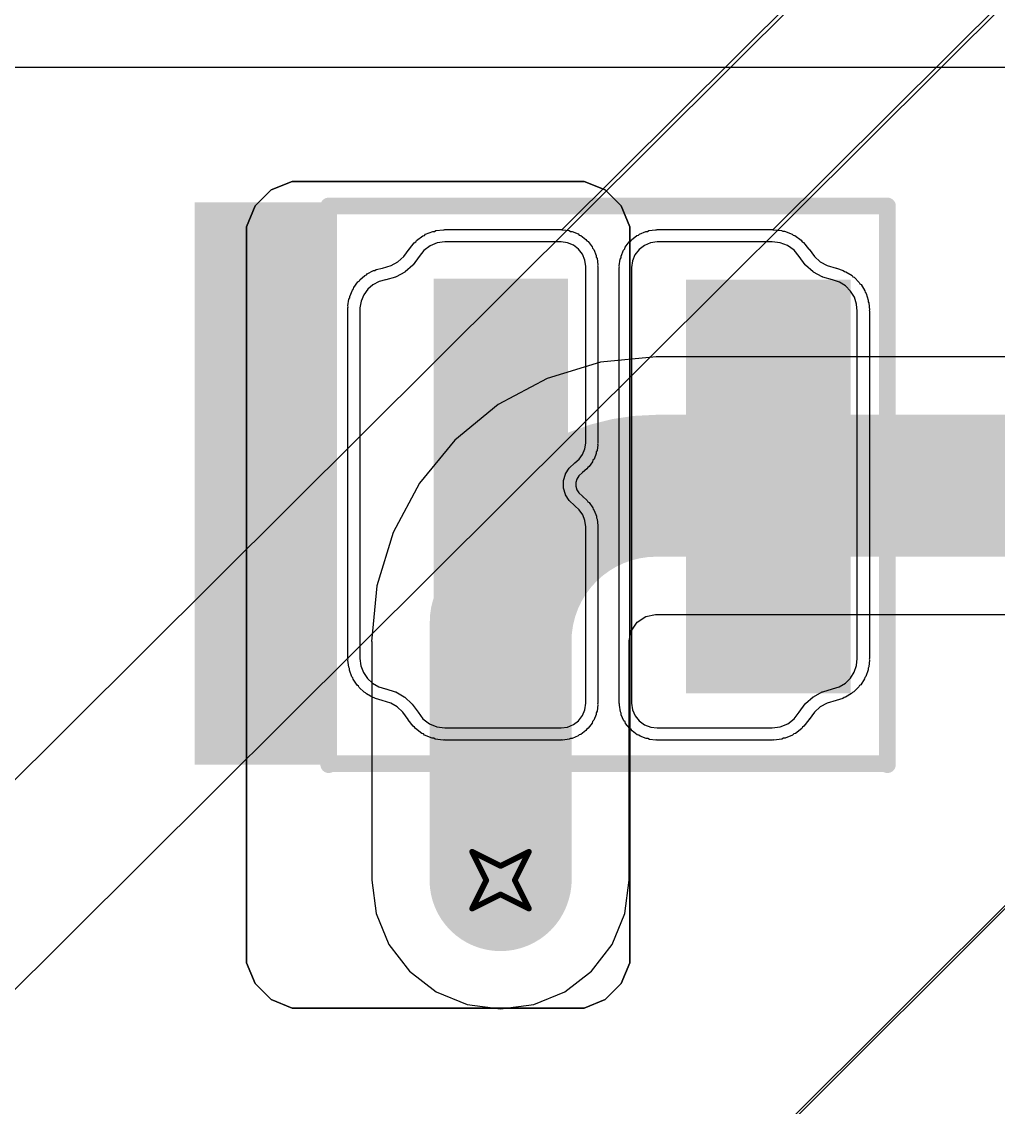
# Model space of a CAD drawing. Header units: inches. Extents: x 0 to 213, y 0 to 212.
# Drawn here: x 0.6921 to 1.0362, y 1.2055 to 1.5881 of the extents above; entities that cross this region are included whole.
import ezdxf

# ---------------------------------------------------------------- set-up
doc = ezdxf.new("R2010")
doc.units = ezdxf.units.IN
doc.header["$MEASUREMENT"] = 0
for name, color, linetype in [('Bottom Layer', 5, 'Continuous'), ('Bottom Solder', 6, 'Continuous'), ('Drill Drawing', 1, 'Continuous'), ('Top Layer', 1, 'Continuous'), ('Top Overlay', 2, 'Continuous'), ('Top Paste', 8, 'Continuous'), ('Top Solder', 216, 'Continuous'), ('Via Holes', 16, 'Continuous')]:
    doc.layers.add(name, color=color, linetype=linetype)

# ---------------------------------------------------------------- blocks, each defined once
blk = doc.blocks.new('5050_LED_57')
at = {"layer": 'Top Solder'}
blk.add_line((0.0156041, -0.0902333), (-211.999042, -211.4877662), dxfattribs=at)
blk = doc.blocks.new('5050_LED_58')
at = {"layer": 'Top Solder'}
blk.add_line((0.0156041, -0.0902333), (-211.6053412, -211.0940654), dxfattribs=at)
blk = doc.blocks.new('5050_LED_59')
at = {"layer": 'Top Solder'}
for p in [(0.0156041, -0.0902333), (-0.0587447, -0.0902586)]:
    blk.add_line(p, (-211.999042, -211.0940654), dxfattribs=at)
blk = doc.blocks.new('5050_LED_60')
at = {"layer": 'Top Layer'}
for points in [[(-0.082145, 0.06909), (-0.032145, 0.06909), (-0.032145, -0.06871), (-0.082145, -0.06871)], [(0.01746, 0.06871), (0.05683, 0.06871), (0.05683, -0.06909), (0.01746, -0.06909)]]:
    blk.add_hatch(color=1, dxfattribs=at).paths.add_polyline_path(points)
at = {"layer": 'Top Overlay'}
blk.add_hatch(color=2, dxfattribs=at).paths.add_polyline_path([(0.09776, -0.1), (0.145, -0.1), (0.145, 0.09818), (0.09776, 0.09818)])
at = {"layer": 'Top Paste'}
for points in [[(-0.082145, 0.06909), (-0.032145, 0.06909), (-0.032145, -0.06871), (-0.082145, -0.06871)], [(0.01746, 0.06871), (0.05683, 0.06871), (0.05683, -0.06909), (0.01746, -0.06909)]]:
    blk.add_hatch(color=8, dxfattribs=at).paths.add_polyline_path(points)
at = {"layer": 'Top Solder'}
for points in [[(-0.086145, 0.07309), (-0.028145, 0.07309), (-0.028145, -0.07271), (-0.086145, -0.07271)], [(0.01346, 0.07271), (0.06083, 0.07271), (0.06083, -0.07309), (0.01346, -0.07309)]]:
    blk.add_hatch(color=216, dxfattribs=at).paths.add_polyline_path(points)
at = {"layer": 'Top Layer'}
for p, q in [((-0.061355, 0.08486), (-0.063995, 0.08376)), ((-0.058525, 0.08524), (-0.061355, 0.08486)), ((-0.017975, 0.08524), (-0.058525, 0.08524)), ((-0.015675, 0.08499), (-0.017975, 0.08524)), ((-0.013515, 0.08415), (-0.015675, 0.08499)), ((0.013645, 0.08495), (0.011555, 0.08408)), ((0.015885, 0.08524), (0.013645, 0.08495)), ((0.056835, 0.08524), (0.015885, 0.08524)), ((0.059665, 0.08486), (0.056835, 0.08524)), ((0.062295, 0.08376), (0.059665, 0.08486)), ((-0.066245, 0.08201), (-0.067975, 0.07973)), ((-0.063995, 0.08376), (-0.066245, 0.08201)), ((-0.011655, 0.08279), (-0.013515, 0.08415)), ((-0.010205, 0.08098), (-0.011655, 0.08279)), ((-0.009265, 0.07887), (-0.010205, 0.08098)), ((0.008385, 0.08091), (0.007525, 0.07882)), ((0.009765, 0.08271), (0.008385, 0.08091)), ((0.011555, 0.08408), (0.009765, 0.08271)), ((0.064555, 0.08201), (0.062295, 0.08376)), ((0.066285, 0.07973), (0.064555, 0.08201)), ((-0.070225, 0.07668), (-0.072895, 0.07433)), ((-0.070195, 0.07668), (-0.070225, 0.07668)), ((-0.070165, 0.07673), (-0.070195, 0.07668)), ((-0.070115, 0.07677), (-0.070165, 0.07673)), ((-0.067975, 0.07973), (-0.070115, 0.0768)), ((-0.070115, 0.0768), (-0.070115, 0.07677)), ((-0.008915, 0.07658), (-0.009265, 0.07887)), ((-0.008915, -0.07696), (-0.008915, 0.07658)), ((0.007525, 0.07882), (0.007225, 0.07658)), ((0.007225, 0.07658), (0.007225, 0.01438)), ((0.068335, 0.07683), (0.066285, 0.07973)), ((0.068335, 0.0768), (0.068335, 0.07683)), ((0.068375, 0.07676), (0.068335, 0.0768)), ((0.068415, 0.07672), (0.068375, 0.07676)), ((0.068435, 0.07671), (0.068415, 0.07672)), ((0.071005, 0.07438), (0.068435, 0.07671)), ((-0.073025, 0.07424), (-0.076145, 0.07253)), ((-0.073005, 0.07424), (-0.073025, 0.07424)), ((-0.072955, 0.07428), (-0.073005, 0.07424)), ((-0.072905, 0.07431), (-0.072955, 0.07428)), ((-0.072895, 0.07433), (-0.072905, 0.07431)), ((0.071015, 0.07435), (0.071005, 0.07438)), ((0.071065, 0.07432), (0.071015, 0.07435)), ((0.071115, 0.07428), (0.071065, 0.07432)), ((0.071135, 0.07429), (0.071115, 0.07428)), ((0.074155, 0.07257), (0.071135, 0.07429)), ((-0.084275, 0.06945), (-0.086045, 0.06772)), ((-0.082145, 0.07072), (-0.084275, 0.06945)), ((-0.079785, 0.07146), (-0.082145, 0.07072)), ((-0.076285, 0.07247), (-0.079785, 0.07146)), ((-0.076265, 0.07247), (-0.076285, 0.07247)), ((-0.076215, 0.0725), (-0.076265, 0.07247)), ((-0.076155, 0.07251), (-0.076215, 0.0725)), ((-0.076145, 0.07253), (-0.076155, 0.07251)), ((0.074165, 0.07255), (0.074155, 0.07257)), ((0.074225, 0.07253), (0.074165, 0.07255)), ((0.074275, 0.0725), (0.074225, 0.07253)), ((0.074305, 0.07251), (0.074275, 0.0725)), ((0.077625, 0.07149), (0.074305, 0.07251)), ((0.077705, 0.07146), (0.077625, 0.07149)), ((0.077625, 0.07149), (0.077625, 0.07149)), ((0.077775, 0.07144), (0.077705, 0.07146)), ((0.080115, 0.07076), (0.077775, 0.07144)), ((0.077775, 0.07144), (0.077775, 0.07144)), ((0.082315, 0.06951), (0.080115, 0.07076)), ((0.084155, 0.0678), (0.082315, 0.06951)), ((-0.087375, 0.06564), (-0.088195, 0.0633)), ((-0.086045, 0.06772), (-0.087375, 0.06564)), ((0.085565, 0.0657), (0.084155, 0.0678)), ((0.086445, 0.06334), (0.085565, 0.0657)), ((-0.088195, 0.0633), (-0.088445, 0.06083)), ((0.086755, 0.06083), (0.086445, 0.06334)), ((-0.088445, 0.06083), (-0.088445, -0.06161)), ((0.086755, -0.06279), (0.086755, 0.06083)), ((0.007225, 0.01438), (0.007485, 0.0122)), ((0.007485, 0.0122), (0.008255, 0.01014)), ((0.008255, 0.01014), (0.009505, 0.00834)), ((0.009505, 0.00834), (0.011105, 0.00695)), ((0.011105, 0.00695), (0.011105, 0.00695)), ((0.011105, 0.00695), (0.011165, 0.0069)), ((0.011165, 0.0069), (0.011225, 0.00684)), ((0.011225, 0.00684), (0.011225, 0.00684)), ((0.011225, 0.00684), (0.012975, 0.00527)), ((0.012975, 0.00527), (0.013005, 0.00527)), ((0.013005, 0.00527), (0.013035, 0.00522)), ((0.013035, 0.00522), (0.013075, 0.00518)), ((0.013075, 0.00518), (0.013075, 0.00515)), ((0.013075, 0.00515), (0.014335, 0.00316)), ((0.014335, 0.00316), (0.014365, 0.00314)), ((0.014365, 0.00314), (0.014375, 0.00309)), ((0.014375, 0.00309), (0.014405, 0.00305)), ((0.014405, 0.00305), (0.014395, 0.00302)), ((0.014395, 0.00302), (0.015055, 0.00075)), ((0.015055, 0.00075), (0.015075, 0.00073)), ((0.015075, 0.00073), (0.015075, 0.00067)), ((0.015075, 0.00067), (0.015085, 0.00062)), ((0.015085, 0.00062), (0.015075, 0.0006)), ((0.015075, 0.0006), (0.015075, -0.00176)), ((0.015055, -0.00192), (0.014395, -0.00418)), ((0.015075, -0.0019), (0.015055, -0.00192)), ((0.015075, -0.00176), (0.015085, -0.00179)), ((0.015085, -0.00179), (0.015075, -0.00184)), ((0.015075, -0.00184), (0.015075, -0.0019)), ((0.012975, -0.00644), (0.011225, -0.00801)), ((0.013005, -0.00643), (0.012975, -0.00644)), ((0.013035, -0.00639), (0.013005, -0.00643)), ((0.013075, -0.00635), (0.013035, -0.00639)), ((0.014335, -0.00432), (0.013075, -0.00632)), ((0.013075, -0.00632), (0.013075, -0.00635)), ((0.014365, -0.00431), (0.014335, -0.00432)), ((0.014375, -0.00426), (0.014365, -0.00431)), ((0.014405, -0.00421), (0.014375, -0.00426)), ((0.014395, -0.00418), (0.014405, -0.00421)), ((0.008305, -0.01111), (0.007515, -0.01307)), ((0.009545, -0.00941), (0.008305, -0.01111)), ((0.011095, -0.00812), (0.009545, -0.00941)), ((0.011105, -0.00812), (0.011095, -0.00812)), ((0.011165, -0.00806), (0.011105, -0.00812)), ((0.011225, -0.00801), (0.011165, -0.00806)), ((0.011225, -0.00801), (0.011225, -0.00801)), ((0.007515, -0.01307), (0.007225, -0.01515)), ((0.007225, -0.01515), (0.007225, -0.07736)), ((-0.088445, -0.06161), (-0.088235, -0.06413)), ((-0.088235, -0.06413), (-0.087445, -0.06654)), ((0.086365, -0.06517), (0.086755, -0.06279)), ((-0.087445, -0.06654), (-0.086115, -0.06869)), ((-0.086115, -0.06869), (-0.084335, -0.07049)), ((0.084015, -0.06936), (0.085435, -0.0674)), ((0.085435, -0.0674), (0.086365, -0.06517)), ((-0.084335, -0.07049), (-0.082185, -0.07183)), ((-0.082185, -0.07183), (-0.079785, -0.07263)), ((-0.079785, -0.07263), (-0.076285, -0.07364)), ((0.074205, -0.07364), (0.077625, -0.07265)), ((0.077625, -0.07265), (0.077695, -0.07263)), ((0.077625, -0.07265), (0.077625, -0.07265)), ((0.077695, -0.07263), (0.077775, -0.07261)), ((0.077775, -0.07261), (0.080045, -0.07204)), ((0.077775, -0.07261), (0.077775, -0.07261)), ((0.080045, -0.07204), (0.082185, -0.07093)), ((0.082185, -0.07093), (0.084015, -0.06936)), ((-0.076285, -0.07364), (-0.076265, -0.07363)), ((-0.076265, -0.07363), (-0.076215, -0.07366)), ((-0.076215, -0.07366), (-0.076155, -0.07368)), ((-0.076155, -0.07368), (-0.076145, -0.0737)), ((-0.076145, -0.0737), (-0.073025, -0.07541)), ((-0.073025, -0.07541), (-0.073005, -0.07541)), ((-0.073005, -0.07541), (-0.072955, -0.07545)), ((-0.072955, -0.07545), (-0.072905, -0.07548)), ((-0.072905, -0.07548), (-0.072895, -0.0755)), ((-0.072895, -0.0755), (-0.070225, -0.07785)), ((0.068135, -0.07785), (0.070815, -0.0755)), ((0.070815, -0.07548), (0.070875, -0.07545)), ((0.070815, -0.0755), (0.070815, -0.07548)), ((0.070875, -0.07545), (0.070915, -0.07541)), ((0.070915, -0.07541), (0.070935, -0.07541)), ((0.070935, -0.07541), (0.074055, -0.0737)), ((0.074055, -0.0737), (0.074075, -0.07368)), ((0.074075, -0.07368), (0.074125, -0.07366)), ((0.074125, -0.07366), (0.074185, -0.07363)), ((0.074185, -0.07363), (0.074205, -0.07364)), ((-0.070225, -0.07785), (-0.070195, -0.07785)), ((-0.070195, -0.07785), (-0.070165, -0.0779)), ((-0.070165, -0.0779), (-0.070115, -0.07794)), ((-0.070115, -0.07794), (-0.070115, -0.07796)), ((-0.070115, -0.07796), (-0.067975, -0.0809)), ((-0.010125, -0.08149), (-0.009225, -0.07931)), ((-0.009225, -0.07931), (-0.008915, -0.07696)), ((0.007225, -0.07736), (0.007525, -0.0796)), ((0.007525, -0.0796), (0.008385, -0.08169)), ((0.065885, -0.0809), (0.068035, -0.07796)), ((0.068035, -0.07794), (0.068075, -0.0779)), ((0.068035, -0.07796), (0.068035, -0.07794)), ((0.068075, -0.0779), (0.068115, -0.07785)), ((0.068115, -0.07785), (0.068135, -0.07785)), ((-0.067975, -0.0809), (-0.066205, -0.08308)), ((-0.066205, -0.08308), (-0.063935, -0.08473)), ((-0.013445, -0.0848), (-0.011565, -0.08336)), ((-0.011565, -0.08336), (-0.010125, -0.08149)), ((0.008385, -0.08169), (0.009765, -0.08348)), ((0.009765, -0.08348), (0.011555, -0.08486)), ((0.062045, -0.08468), (0.064215, -0.08304)), ((0.064215, -0.08304), (0.065885, -0.0809)), ((-0.063935, -0.08473), (-0.061315, -0.08573)), ((-0.061315, -0.08573), (-0.058525, -0.08602)), ((-0.058525, -0.08602), (-0.058525, -0.08602)), ((-0.058525, -0.08602), (-0.017975, -0.08602)), ((-0.017975, -0.08602), (-0.015625, -0.08571)), ((-0.015625, -0.08571), (-0.013445, -0.0848)), ((0.011555, -0.08486), (0.013645, -0.08572)), ((0.013645, -0.08572), (0.015885, -0.08602)), ((0.015885, -0.08602), (0.015885, -0.08602)), ((0.015885, -0.08602), (0.056835, -0.08602)), ((0.056835, -0.08602), (0.059525, -0.08569)), ((0.059525, -0.08569), (0.062045, -0.08468))]:
    blk.add_line(p, q, dxfattribs=at)
at = {"layer": 'Top Overlay', "const_width": 0.00591}
for points in [[(-0.09909, 0.09818), (-0.09909, -0.09867)], [(0.09744, 0.09786), (-0.09878, 0.09786)], [(0.09776, 0.09818), (0.09776, -0.09867)], [(0.09776, -0.09867), (-0.09909, -0.09867)]]:
    blk.add_lwpolyline(points, dxfattribs=at)
at = {"layer": 'Top Overlay', "const_width": 0.002955}
for points in [[(-0.1005675, 0.09818, 1), (-0.0976125, 0.09818, 1)], [(-0.1002575, 0.09786, 1), (-0.0973025, 0.09786, 1)], [(0.0959625, 0.09786, 1), (0.0989175, 0.09786, 1)], [(0.0962825, 0.09818, 1), (0.0992375, 0.09818, 1)], [(-0.1005675, -0.09867, 1), (-0.0976125, -0.09867, 1)], [(-0.1005675, -0.09867, 1), (-0.0976125, -0.09867, 1)], [(0.0962825, -0.09867, 1), (0.0992375, -0.09867, 1)], [(0.0962825, -0.09867, 1), (0.0992375, -0.09867, 1)]]:
    blk.add_lwpolyline(points, format="xyb", close=True, dxfattribs=at)
at = {"layer": 'Top Solder'}
for p, q in [((-0.0656602, 0.0877566), (-0.0630202, 0.0888566)), ((-0.0630202, 0.0888566), (-0.0624362, 0.0888578)), ((-0.0624362, 0.0888578), (-0.0619312, 0.0891511)), ((-0.0619312, 0.0891511), (-0.0591012, 0.0895311)), ((-0.0591012, 0.0895311), (-0.0588066, 0.089453)), ((-0.0588066, 0.089453), (-0.058525, 0.0895696)), ((-0.058525, 0.0895696), (-0.017975, 0.0895696)), ((-0.017975, 0.0895696), (-0.0177455, 0.0894745)), ((-0.0177455, 0.0894745), (-0.0175071, 0.0895442)), ((-0.0175071, 0.0895442), (-0.0152071, 0.0892942)), ((-0.0152071, 0.0892942), (-0.0146925, 0.0890124)), ((-0.0146925, 0.0890124), (-0.0141058, 0.0890252)), ((-0.0141058, 0.0890252), (-0.0119458, 0.0881852)), ((-0.0119458, 0.0881852), (-0.0115253, 0.0877827)), ((0.0094828, 0.0876673), (0.0098912, 0.0880771)), ((0.0098912, 0.0880771), (0.0119811, 0.0889471)), ((0.0119811, 0.0889471), (0.0125745, 0.0889481)), ((0.0125745, 0.0889481), (0.0130891, 0.0892438)), ((0.0130891, 0.0892438), (0.0153291, 0.0895338)), ((0.0153291, 0.0895338), (0.0156132, 0.089457)), ((0.0156132, 0.089457), (0.015885, 0.0895696)), ((0.015885, 0.0895696), (0.056835, 0.0895696)), ((0.056835, 0.0895696), (0.0571166, 0.089453)), ((0.0571166, 0.089453), (0.0574112, 0.0895311)), ((0.0574112, 0.0895311), (0.0602412, 0.0891511)), ((0.0602412, 0.0891511), (0.0607487, 0.0888563)), ((0.0607487, 0.0888563), (0.0613356, 0.0888543)), ((0.0613356, 0.0888543), (0.0639656, 0.0877543)), ((-0.0714241, 0.0823471), (-0.0696941, 0.0846271)), ((-0.0696941, 0.0846271), (-0.0691911, 0.0849211)), ((-0.0691911, 0.0849211), (-0.0689031, 0.0854276)), ((-0.0689031, 0.0854276), (-0.0666531, 0.0871776)), ((-0.0666531, 0.0871776), (-0.0660798, 0.0873353)), ((-0.0660798, 0.0873353), (-0.0656602, 0.0877566)), ((-0.0115253, 0.0877827), (-0.0109595, 0.087645)), ((-0.0109595, 0.087645), (-0.0090995, 0.086285)), ((-0.0090995, 0.086285), (-0.0087929, 0.0857812)), ((-0.0087929, 0.0857812), (-0.008276, 0.085497)), ((-0.008276, 0.085497), (-0.006826, 0.083687)), ((0.004949, 0.0835443), (0.006329, 0.0853443)), ((0.006329, 0.0853443), (0.0068387, 0.0856388)), ((0.0068387, 0.0856388), (0.0071336, 0.0861482)), ((0.0071336, 0.0861482), (0.0089236, 0.0875182)), ((0.0089236, 0.0875182), (0.0094828, 0.0876673)), ((0.0639656, 0.0877543), (0.0643793, 0.0873378)), ((0.0643793, 0.0873378), (0.0649458, 0.0871833)), ((0.0649458, 0.0871833), (0.0672058, 0.0854333)), ((0.0672058, 0.0854333), (0.0674972, 0.0849233)), ((0.0674972, 0.0849233), (0.0680041, 0.084627)), ((0.0680041, 0.084627), (0.0697341, 0.0823471)), ((-0.073379, 0.0796717), (-0.0714713, 0.0822836)), ((-0.0714713, 0.0822836), (-0.0714349, 0.0823058)), ((-0.0714349, 0.0823058), (-0.0714241, 0.0823471)), ((-0.006826, 0.083687), (-0.0066661, 0.0831365)), ((-0.0066661, 0.0831365), (-0.0062501, 0.0827419)), ((-0.0062501, 0.0827419), (-0.0053101, 0.0806319)), ((-0.0053101, 0.0806319), (-0.0052943, 0.0800349)), ((0.0035211, 0.0804676), (0.0043811, 0.0825575)), ((0.0035224, 0.0798922), (0.0035211, 0.0804676)), ((0.0043811, 0.0825575), (0.0047967, 0.0829751)), ((0.0047967, 0.0829751), (0.004949, 0.0835443)), ((0.0697341, 0.0823471), (0.069754, 0.0822711)), ((0.069754, 0.0822711), (0.0698205, 0.0822292)), ((0.0698205, 0.0822292), (0.0716536, 0.079636)), ((-0.0809854, 0.0756199), (-0.077881, 0.0765158)), ((-0.077881, 0.0765158), (-0.0754523, 0.0778468)), ((-0.0754523, 0.0778468), (-0.073379, 0.0796717)), ((-0.0052943, 0.0800349), (-0.0049851, 0.0795241)), ((-0.0049851, 0.0795241), (-0.0046351, 0.0772341)), ((-0.0046351, 0.0772341), (-0.0047175, 0.0768989)), ((-0.0047175, 0.0768989), (-0.0045854, 0.07658)), ((-0.0045854, 0.07658), (-0.0045854, -0.07696)), ((0.0028954, 0.07658), (0.0030117, 0.0768609)), ((0.0028954, 0.01438), (0.0028954, 0.07658)), ((0.0029337, 0.0771547), (0.0032337, 0.0793947)), ((0.0030117, 0.0768609), (0.0029337, 0.0771547)), ((0.0032337, 0.0793947), (0.0035224, 0.0798922)), ((0.0716536, 0.079636), (0.0736083, 0.0778639)), ((0.0736083, 0.0778639), (0.0759358, 0.0765383)), ((0.0759358, 0.0765383), (0.0788965, 0.0756287)), ((-0.0873013, 0.0725463), (-0.0868091, 0.0727436)), ((-0.0868091, 0.0727436), (-0.0864923, 0.0731687)), ((-0.0864923, 0.0731687), (-0.0843623, 0.0744387)), ((-0.0843623, 0.0744387), (-0.0838431, 0.0745145)), ((-0.0838431, 0.0745145), (-0.0834404, 0.0748513)), ((-0.0834404, 0.0748513), (-0.0810804, 0.0755913)), ((-0.0810804, 0.0755913), (-0.0810272, 0.0755866)), ((-0.0810272, 0.0755866), (-0.0809854, 0.0756199)), ((0.0788965, 0.0756287), (0.0789081, 0.0756191)), ((0.0789081, 0.0756191), (0.0789644, 0.075603)), ((0.0789644, 0.075603), (0.0789727, 0.0755964)), ((0.0789727, 0.0755964), (0.0789832, 0.0755976)), ((0.0789832, 0.0755976), (0.0813232, 0.0749176)), ((0.0813232, 0.0749176), (0.0817329, 0.0745893)), ((0.0817329, 0.0745893), (0.0822539, 0.0745244)), ((0.0822539, 0.0745244), (0.0844539, 0.0732744)), ((0.0844539, 0.0732744), (0.084774, 0.0728632)), ((0.084774, 0.0728632), (0.0852624, 0.0726815)), ((0.0852624, 0.0726815), (0.0871024, 0.0709715)), ((-0.0910227, 0.0679724), (-0.0896927, 0.0700524)), ((-0.0896927, 0.0700524), (-0.0892727, 0.0703455)), ((-0.0892727, 0.0703455), (-0.0890713, 0.0708163)), ((-0.0890713, 0.0708163), (-0.0873013, 0.0725463)), ((0.0871024, 0.0709715), (0.0873181, 0.0705003)), ((0.0873181, 0.0705003), (0.0877496, 0.0702134)), ((0.0877496, 0.0702134), (0.0891595, 0.0681135)), ((-0.092281, 0.0647319), (-0.091461, 0.0670718)), ((-0.091461, 0.0670718), (-0.091114, 0.0674598)), ((-0.091114, 0.0674598), (-0.0910227, 0.0679724)), ((0.0891595, 0.0681135), (0.0892633, 0.0675978)), ((0.0892633, 0.0675978), (0.0896218, 0.0672127)), ((0.0896218, 0.0672127), (0.0905017, 0.0648527)), ((-0.0927526, 0.061266), (-0.0925026, 0.063736)), ((-0.0926859, 0.0610441), (-0.0927526, 0.061266)), ((-0.0925026, 0.063736), (-0.0922515, 0.0642027)), ((-0.0922515, 0.0642027), (-0.092281, 0.0647319)), ((0.0905017, 0.0648527), (0.0904829, 0.0643277)), ((0.0904829, 0.0643277), (0.0907419, 0.0638707)), ((0.0907419, 0.0638707), (0.091052, 0.0613607)), ((0.091052, 0.0613607), (0.090977, 0.0610897)), ((-0.0927746, 0.06083), (-0.0926859, 0.0610441)), ((-0.0927746, -0.06161), (-0.0927746, 0.06083)), ((0.090977, 0.0610897), (0.0910846, 0.06083)), ((0.0910846, 0.06083), (0.0910846, -0.06279)), ((0.0029994, 0.0141289), (0.0028954, 0.01438)), ((0.0029259, 0.0138673), (0.0029994, 0.0141289)), ((0.0031859, 0.0116873), (0.0029259, 0.0138673)), ((0.0034482, 0.0112198), (0.0031859, 0.0116873)), ((0.0034295, 0.0106841), (0.0034482, 0.0112198)), ((0.0041995, 0.0086241), (0.0034295, 0.0106841)), ((0.0045801, 0.0082159), (0.0041995, 0.0086241)), ((0.0046988, 0.0076704), (0.0045801, 0.0082159)), ((0.0059488, 0.0058704), (0.0046988, 0.0076704)), ((0.006417, 0.0055696), (0.0059488, 0.0058704)), ((0.0066655, 0.0050715), (0.006417, 0.0055696)), ((0.0082656, 0.0036815), (0.0066655, 0.0050715)), ((0.0083101, 0.0036666), (0.0082656, 0.0036815)), ((0.0083337, 0.0036173), (0.0083101, 0.0036666)), ((0.0096932, 0.0023976), (0.0083337, 0.0036173)), ((0.0103846, 0.0013056), (0.0096932, 0.0023976)), ((0.0107454, 6.47e-05), (0.0103846, 0.0013056)), ((0.0107454, -0.0012323), (0.0107454, 6.47e-05)), ((0.0083338, -0.0047872), (0.0096902, -0.0035704)), ((0.0096902, -0.0035704), (0.0103844, -0.0024684)), ((0.0103844, -0.0024684), (0.0107454, -0.0012323)), ((0.0048071, -0.0085586), (0.0060471, -0.0068586)), ((0.0060471, -0.0068586), (0.0065185, -0.0065709)), ((0.0065185, -0.0065709), (0.0067754, -0.0060822)), ((0.0067754, -0.0060822), (0.0083254, -0.0047921)), ((0.0083254, -0.0047921), (0.0083325, -0.0047899)), ((0.0083325, -0.0047899), (0.0083338, -0.0047872)), ((0.0034993, -0.0114514), (0.0042893, -0.0094914)), ((0.0035045, -0.0119996), (0.0034993, -0.0114514)), ((0.0042893, -0.0094914), (0.0046769, -0.0090963)), ((0.0046769, -0.0090963), (0.0048071, -0.0085586)), ((0.0028954, -0.01515), (0.0030164, -0.014858)), ((0.0028954, -0.07736), (0.0028954, -0.01515)), ((0.0029369, -0.0145521), (0.0032269, -0.0124721)), ((0.0030164, -0.014858), (0.0029369, -0.0145521)), ((0.0032269, -0.0124721), (0.0035045, -0.0119996)), ((-0.0927012, -0.0617871), (-0.0927746, -0.06161)), ((-0.0927596, -0.0619696), (-0.0927012, -0.0617871)), ((-0.0925496, -0.0644895), (-0.0927596, -0.0619696)), ((-0.0923094, -0.0649556), (-0.0925496, -0.0644895)), ((-0.0923492, -0.0654786), (-0.0923094, -0.0649556)), ((0.0910276, -0.0634902), (0.0906376, -0.0658701)), ((0.0910846, -0.06279), (0.0909434, -0.0631309)), ((0.0909434, -0.0631309), (0.0910276, -0.0634902)), ((-0.0915592, -0.0678887), (-0.0923492, -0.0654786)), ((-0.0912125, -0.0682925), (-0.0915592, -0.0678887)), ((-0.091127, -0.0688177), (-0.0912125, -0.0682925)), ((-0.089797, -0.0709677), (-0.091127, -0.0688177)), ((0.090361, -0.0668365), (0.089431, -0.0690665)), ((0.0903623, -0.0663141), (0.090361, -0.0668365)), ((0.0906376, -0.0658701), (0.0903623, -0.0663141)), ((-0.0893851, -0.0712643), (-0.089797, -0.0709677)), ((-0.0891935, -0.0717343), (-0.0893851, -0.0712643)), ((-0.0874135, -0.0735344), (-0.0891935, -0.0717343)), ((0.0868342, -0.072646), (0.0850041, -0.074216)), ((0.0870723, -0.072176), (0.0868342, -0.072646)), ((0.0875211, -0.0719002), (0.0870723, -0.072176)), ((0.0889411, -0.0699402), (0.0875211, -0.0719002)), ((0.089062, -0.0694337), (0.0889411, -0.0699402)), ((0.089431, -0.0690665), (0.089062, -0.0694337)), ((-0.0869301, -0.0737378), (-0.0874135, -0.0735344)), ((-0.0866251, -0.0741644), (-0.0869301, -0.0737378)), ((-0.0844751, -0.0755044), (-0.0866251, -0.0741644)), ((-0.0839534, -0.0755911), (-0.0844751, -0.0755044)), ((-0.0835541, -0.0759374), (-0.0839534, -0.0755911)), ((-0.0811542, -0.0767374), (-0.0835541, -0.0759374)), ((0.0810995, -0.0762392), (0.0788294, -0.0768092)), ((0.0815184, -0.0759281), (0.0810995, -0.0762392)), ((0.0820385, -0.0758834), (0.0815184, -0.0759281)), ((0.0841785, -0.0747734), (0.0820385, -0.0758834)), ((0.084512, -0.0743771), (0.0841785, -0.0747734)), ((0.0850041, -0.074216), (0.084512, -0.0743771)), ((-0.0810596, -0.0767307), (-0.0811542, -0.0767374)), ((-0.0809854, -0.0767899), (-0.0810596, -0.0767307)), ((-0.077881, -0.0776857), (-0.0809854, -0.0767899)), ((-0.0754521, -0.079017), (-0.077881, -0.0776857)), ((-0.0733611, -0.0808576), (-0.0754521, -0.079017)), ((-0.0049326, -0.0798762), (-0.0052237, -0.0803801)), ((-0.0046226, -0.0775262), (-0.0049326, -0.0798762)), ((-0.0045854, -0.07696), (-0.0047001, -0.0772368)), ((-0.0047001, -0.0772368), (-0.0046226, -0.0775262)), ((0.0030117, -0.0776409), (0.0028954, -0.07736)), ((0.0029337, -0.0779347), (0.0030117, -0.0776409)), ((0.0032337, -0.0801747), (0.0029337, -0.0779347)), ((0.0035224, -0.0806722), (0.0032337, -0.0801747)), ((0.0733861, -0.0790038), (0.0712937, -0.0808386)), ((0.0757811, -0.0776912), (0.0733861, -0.0790038)), ((0.0788175, -0.0768122), (0.0757811, -0.0776912)), ((0.0788251, -0.0768103), (0.0788175, -0.0768122)), ((0.0788258, -0.0768098), (0.0788251, -0.0768103)), ((0.0788284, -0.076809), (0.0788258, -0.0768098)), ((0.0788294, -0.0768092), (0.0788284, -0.076809)), ((-0.0714755, -0.083448), (-0.0733611, -0.0808576)), ((-0.0713711, -0.0835118), (-0.0714755, -0.083448)), ((-0.0713362, -0.0836291), (-0.0713711, -0.0835118)), ((-0.0695662, -0.0858091), (-0.0713362, -0.0836291)), ((-0.0066946, -0.0841316), (-0.0081346, -0.0860016)), ((-0.0065406, -0.0835608), (-0.0066946, -0.0841316)), ((-0.006123, -0.0831422), (-0.0065406, -0.0835608)), ((-0.005223, -0.0809622), (-0.006123, -0.0831422)), ((-0.0052237, -0.0803801), (-0.005223, -0.0809622)), ((0.0035211, -0.0812475), (0.0035224, -0.0806722)), ((0.0043811, -0.0833375), (0.0035211, -0.0812475)), ((0.0048008, -0.0837592), (0.0043811, -0.0833375)), ((0.0049561, -0.0843335), (0.0048008, -0.0837592)), ((0.0692983, -0.0835636), (0.0676283, -0.0857036)), ((0.0693177, -0.0834935), (0.0692983, -0.0835636)), ((0.0693798, -0.0834557), (0.0693177, -0.0834935)), ((0.0712937, -0.0808386), (0.0693798, -0.0834557)), ((-0.0690545, -0.0860861), (-0.0695662, -0.0858091)), ((-0.0687506, -0.0865822), (-0.0690545, -0.0860861)), ((-0.0664806, -0.0882322), (-0.0687506, -0.0865822)), ((-0.0089323, -0.0867972), (-0.0108123, -0.0882372)), ((-0.0086403, -0.0862924), (-0.0089323, -0.0867972)), ((-0.0081346, -0.0860016), (-0.0086403, -0.0862924)), ((0.0063361, -0.0861235), (0.0049561, -0.0843335)), ((0.006835, -0.08641), (0.0063361, -0.0861235)), ((0.0071215, -0.0869089), (0.006835, -0.08641)), ((0.0089115, -0.0882889), (0.0071215, -0.0869089)), ((0.0668255, -0.0864941), (0.0646555, -0.0881341)), ((0.0671208, -0.0859911), (0.0668255, -0.0864941)), ((0.0676283, -0.0857036), (0.0671208, -0.0859911)), ((0.0156041, -0.0902333), (-211.6053412, -210.7003646)), ((-0.0587447, -0.0902586), (-211.6053412, -210.7003646)), ((-0.0659074, -0.0883699), (-0.0664806, -0.0882322)), ((-0.0654789, -0.088775), (-0.0659074, -0.0883699)), ((-0.0628588, -0.089775), (-0.0654789, -0.088775)), ((-0.0622756, -0.0897586), (-0.0628588, -0.089775)), ((-0.0617626, -0.0900364), (-0.0622756, -0.0897586)), ((-0.0589726, -0.0903264), (-0.0617626, -0.0900364)), ((-0.0587447, -0.0902586), (-0.0589726, -0.0903264)), ((-0.058525, -0.0903496), (-0.0587447, -0.0902586)), ((-0.017975, -0.0903496), (-0.058525, -0.0903496)), ((-0.0176982, -0.0902349), (-0.017975, -0.0903496)), ((-0.0174088, -0.0903124), (-0.0176982, -0.0902349)), ((-0.0150587, -0.0900024), (-0.0174088, -0.0903124)), ((-0.0145476, -0.0897071), (-0.0150587, -0.0900024)), ((-0.0139572, -0.0897055), (-0.0145476, -0.0897071)), ((-0.0117772, -0.0887955), (-0.0139572, -0.0897055)), ((-0.0113701, -0.0883861), (-0.0117772, -0.0887955)), ((-0.0108123, -0.0882372), (-0.0113701, -0.0883861)), ((0.0094858, -0.0884442), (0.0089115, -0.0882889)), ((0.0099075, -0.0888639), (0.0094858, -0.0884442)), ((0.0119974, -0.0897239), (0.0099075, -0.0888639)), ((0.0125728, -0.0897226), (0.0119974, -0.0897239)), ((0.0130703, -0.0900113), (0.0125728, -0.0897226)), ((0.0153103, -0.0903113), (0.0130703, -0.0900113)), ((0.0156041, -0.0902333), (0.0153103, -0.0903113)), ((0.015885, -0.0903496), (0.0156041, -0.0902333)), ((0.056835, -0.0903496), (0.015885, -0.0903496)), ((0.057093, -0.0902427), (0.056835, -0.0903496)), ((0.0573622, -0.0903174), (0.057093, -0.0902427)), ((0.0600522, -0.0899874), (0.0573622, -0.0903174)), ((0.0605565, -0.0897021), (0.0600522, -0.0899874)), ((0.0611357, -0.0897088), (0.0605565, -0.0897021)), ((0.0636558, -0.0886988), (0.0611357, -0.0897088)), ((0.0640806, -0.0882836), (0.0636558, -0.0886988)), ((0.0646555, -0.0881341), (0.0640806, -0.0882836))]:
    blk.add_line(p, q, dxfattribs=at)

msp = doc.modelspace()

# ---------------------------------------------------------------- hatches: boundary and pattern name
at = {"layer": 'Bottom Layer'}
h = msp.add_hatch(color=5, dxfattribs=at)
edge = h.paths.add_edge_path()
edge.add_arc((0.8607873, 1.2855535), 0.011811, 0, 360)
at = {"layer": 'Bottom Solder'}
h = msp.add_hatch(color=6, dxfattribs=at)
edge = h.paths.add_edge_path()
edge.add_arc((0.8607873, 1.2855535), 0.015811, 0, 360)
at = {"layer": 'Top Layer'}
h = msp.add_hatch(color=1, dxfattribs=at)
edge = h.paths.add_edge_path()
edge.add_arc((0.8607873, 1.2855535), 0.011811, 0, 360)
at = {"layer": 'Top Solder'}
h = msp.add_hatch(color=216, dxfattribs=at)
edge = h.paths.add_edge_path()
edge.add_arc((0.8607873, 1.2855535), 0.015811, 0, 360)
at = {"layer": 'Via Holes'}
h = msp.add_hatch(color=7, dxfattribs=at)
edge = h.paths.add_edge_path()
edge.add_arc((0.8607873, 1.2855535), 0.0059055, 0, 360)

# ---------------------------------------------------------------- linework, layer by layer
at = {"layer": 'Bottom Layer'}
for p, q in [((0.9156469, 1.4700251), (0.896071, 1.468097)), ((0.9156469, 1.4699302), (0.9156469, 1.4700251)), ((1.1910421, 1.4699302), (0.9156469, 1.4699302)), ((0.896071, 1.468097), (0.8772474, 1.462387)), ((0.8772474, 1.462387), (0.8598994, 1.4531143)), ((0.8598994, 1.4531143), (0.8446938, 1.4406354)), ((0.8446938, 1.4406354), (0.8322149, 1.4254298)), ((0.8322149, 1.4254298), (0.8229422, 1.4080818)), ((0.8229422, 1.4080818), (0.8172322, 1.3892582)), ((0.8172322, 1.3892582), (0.8153041, 1.3696823)), ((0.908899, 1.3764302), (0.911995, 1.3784989)), ((0.911995, 1.3784989), (0.91543, 1.3791822)), ((0.91543, 1.3791822), (0.9156469, 1.3791536)), ((0.9156469, 1.3791536), (1.2214142, 1.3791536)), ((0.906147, 1.3698992), (0.9068303, 1.3733342)), ((0.9068303, 1.3733342), (0.908899, 1.3764302)), ((0.8153041, 1.3696823), (0.815399, 1.3696823)), ((0.815399, 1.3696823), (0.815399, 1.2855535)), ((0.9061756, 1.3696823), (0.906147, 1.3698992)), ((0.9061756, 1.2855535), (0.9061756, 1.3696823)), ((0.815399, 1.2855535), (0.8169456, 1.2738061)), ((0.904629, 1.2738061), (0.9061756, 1.2855535)), ((0.8169456, 1.2738061), (0.8214799, 1.2628593)), ((0.9000947, 1.2628593), (0.904629, 1.2738061)), ((0.8214799, 1.2628593), (0.8286929, 1.2534591)), ((0.8928817, 1.2534591), (0.9000947, 1.2628593)), ((0.8286929, 1.2534591), (0.8380931, 1.2462461)), ((0.8834815, 1.2462461), (0.8928817, 1.2534591)), ((0.8380931, 1.2462461), (0.8490399, 1.2417118)), ((0.8725347, 1.2417118), (0.8834815, 1.2462461)), ((0.8490399, 1.2417118), (0.8607873, 1.2401652)), ((0.8607873, 1.2401652), (0.8725347, 1.2417118))]:
    msp.add_line(p, q, dxfattribs=at)
at = {"layer": 'Bottom Layer', "const_width": 0.05}
msp.add_lwpolyline([(0.8607873, 1.3696823, -0.4142135623730951), (0.9156469, 1.4245419)], format="xyb", dxfattribs=at)
for points in [[(0.9156469, 1.4245419), (1.2463339, 1.4245419)], [(0.8607873, 1.2855535), (0.8607873, 1.3696823)]]:
    msp.add_lwpolyline(points, dxfattribs=at)
at = {"layer": 'Bottom Layer', "const_width": 0.025}
for points in [[(0.9031469, 1.4245419, 1), (0.9281469, 1.4245419, 1)], [(0.9031469, 1.4245419, 1), (0.9281469, 1.4245419, 1)], [(0.8482873, 1.3696823, 1), (0.8732873, 1.3696823, 1)], [(0.8482873, 1.3696823, 1), (0.8732873, 1.3696823, 1)], [(0.8482873, 1.2855535, 1), (0.8732873, 1.2855535, 1)]]:
    msp.add_lwpolyline(points, format="xyb", close=True, dxfattribs=at)
at = {"layer": 'Drill Drawing', "const_width": 0.002}
for points in [[(0.8507873, 1.2955535), (0.8607873, 1.2905535)], [(0.8507873, 1.2955535), (0.8557873, 1.2855535)], [(0.8607873, 1.2905535), (0.8707873, 1.2955535)], [(0.8657873, 1.2855535), (0.8707873, 1.2955535)], [(0.8507873, 1.2755535), (0.8557873, 1.2855535)], [(0.8657873, 1.2855535), (0.8707873, 1.2755535)], [(0.8507873, 1.2755535), (0.8607873, 1.2805535)], [(0.8607873, 1.2805535), (0.8707873, 1.2755535)]]:
    msp.add_lwpolyline(points, dxfattribs=at)
at = {"layer": 'Drill Drawing', "const_width": 0.001}
for points in [[(0.8502873, 1.2955535, 1), (0.8512873, 1.2955535, 1)], [(0.8502873, 1.2955535, 1), (0.8512873, 1.2955535, 1)], [(0.8702873, 1.2955535, 1), (0.8712873, 1.2955535, 1)], [(0.8702873, 1.2955535, 1), (0.8712873, 1.2955535, 1)], [(0.8602873, 1.2905535, 1), (0.8612873, 1.2905535, 1)], [(0.8602873, 1.2905535, 1), (0.8612873, 1.2905535, 1)], [(0.8552873, 1.2855535, 1), (0.8562873, 1.2855535, 1)], [(0.8552873, 1.2855535, 1), (0.8562873, 1.2855535, 1)], [(0.8652873, 1.2855535, 1), (0.8662873, 1.2855535, 1)], [(0.8652873, 1.2855535, 1), (0.8662873, 1.2855535, 1)], [(0.8602873, 1.2805535, 1), (0.8612873, 1.2805535, 1)], [(0.8602873, 1.2805535, 1), (0.8612873, 1.2805535, 1)], [(0.8502873, 1.2755535, 1), (0.8512873, 1.2755535, 1)], [(0.8502873, 1.2755535, 1), (0.8512873, 1.2755535, 1)], [(0.8702873, 1.2755535, 1), (0.8712873, 1.2755535, 1)], [(0.8702873, 1.2755535, 1), (0.8712873, 1.2755535, 1)]]:
    msp.add_lwpolyline(points, format="xyb", close=True, dxfattribs=at)
at = {"layer": 'Top Layer'}
for p, q in [((0.6782187, 1.5720162), (1.1968982, 1.5720162)), ((0.7799722, 1.5287648), (0.787323, 1.5318097)), ((0.787323, 1.5318097), (0.7799722, 1.5287648)), ((0.787323, 1.5318097), (0.7913013, 1.5318097)), ((0.8902795, 1.5318097), (0.787323, 1.5318097)), ((0.7913013, 1.5318097), (0.7913013, 1.5318097)), ((0.7913013, 1.5318097), (0.8863013, 1.5318097)), ((0.8863013, 1.5318097), (0.8902795, 1.5318097)), ((0.8902795, 1.5318097), (0.8976303, 1.5287648)), ((0.8976303, 1.5287648), (0.8902795, 1.5318097)), ((0.7743461, 1.5231387), (0.7799722, 1.5287648)), ((0.7799722, 1.5287648), (0.7743461, 1.5231387)), ((0.8976303, 1.5287648), (0.9032564, 1.5231387)), ((0.9032564, 1.5231387), (0.8976303, 1.5287648)), ((0.7713013, 1.5157879), (0.7743461, 1.5231387)), ((0.7743461, 1.5231387), (0.7713013, 1.5157879)), ((0.9032564, 1.5231387), (0.9063013, 1.5157879)), ((0.9063013, 1.5157879), (0.9032564, 1.5231387)), ((0.7713013, 1.5118097), (0.7713013, 1.5157879)), ((0.7713013, 1.5157879), (0.7713013, 1.5118097)), ((0.9063013, 1.5157879), (0.9063013, 1.5118097)), ((0.9063013, 1.5118097), (0.9063013, 1.5157879)), ((0.7713013, 1.2604634), (0.7713013, 1.5118097)), ((0.7713013, 1.5118097), (0.7713013, 1.2604634)), ((0.9063013, 1.5118097), (0.9063013, 1.5118097)), ((0.9063013, 1.5118097), (0.9063013, 1.2604634)), ((0.9063013, 1.2604634), (0.9063013, 1.5118097)), ((0.7713013, 1.2604634), (0.7713013, 1.2604634)), ((0.7713013, 1.2564851), (0.7713013, 1.2604634)), ((0.7713013, 1.2604634), (0.7713013, 1.2564851)), ((0.9063013, 1.2604634), (0.9063013, 1.2564851)), ((0.9063013, 1.2564851), (0.9063013, 1.2604634)), ((0.7743461, 1.2491343), (0.7713013, 1.2564851)), ((0.7713013, 1.2564851), (0.7743461, 1.2491343)), ((0.9063013, 1.2564851), (0.9032564, 1.2491343)), ((0.9032564, 1.2491343), (0.9063013, 1.2564851)), ((0.7799722, 1.2435082), (0.7743461, 1.2491343)), ((0.7743461, 1.2491343), (0.7799722, 1.2435082)), ((0.9032564, 1.2491343), (0.8976303, 1.2435082)), ((0.8976303, 1.2435082), (0.9032564, 1.2491343)), ((0.787323, 1.2404634), (0.7799722, 1.2435082)), ((0.7799722, 1.2435082), (0.787323, 1.2404634)), ((0.8976303, 1.2435082), (0.8902795, 1.2404634)), ((0.8902795, 1.2404634), (0.8976303, 1.2435082)), ((0.7913013, 1.2404634), (0.787323, 1.2404634)), ((0.787323, 1.2404634), (0.8902795, 1.2404634)), ((0.8863013, 1.2404634), (0.7913013, 1.2404634)), ((0.8902795, 1.2404634), (0.8863013, 1.2404634)), ((0.8863013, 1.2404634), (0.8863013, 1.2404634))]:
    msp.add_line(p, q, dxfattribs=at)
at = {"layer": 'Top Layer', "const_width": 0.05}
msp.add_lwpolyline([(0.8608791, 1.2858517), (0.8608791, 1.3768615)], dxfattribs=at)
at = {"layer": 'Top Layer', "const_width": 0.025}
for points in [[(0.8483791, 1.3768615, 1), (0.8733791, 1.3768615, 1)], [(0.8483791, 1.2858517, 1), (0.8733791, 1.2858517, 1)]]:
    msp.add_lwpolyline(points, format="xyb", close=True, dxfattribs=at)

# ---------------------------------------------------------------- block references
at = {"rotation": 180}
for name, p in [('5050_LED_57', (0.5043233, 0.6370485)), ('5050_LED_59', (0.5043233, 1.0307493)), ('5050_LED_58', (0.8980241, 1.0307493)), ('5050_LED_60', (0.8980241, 1.4244501))]:
    msp.add_blockref(name, p, dxfattribs=at)

doc.saveas('drawing.dxf')
